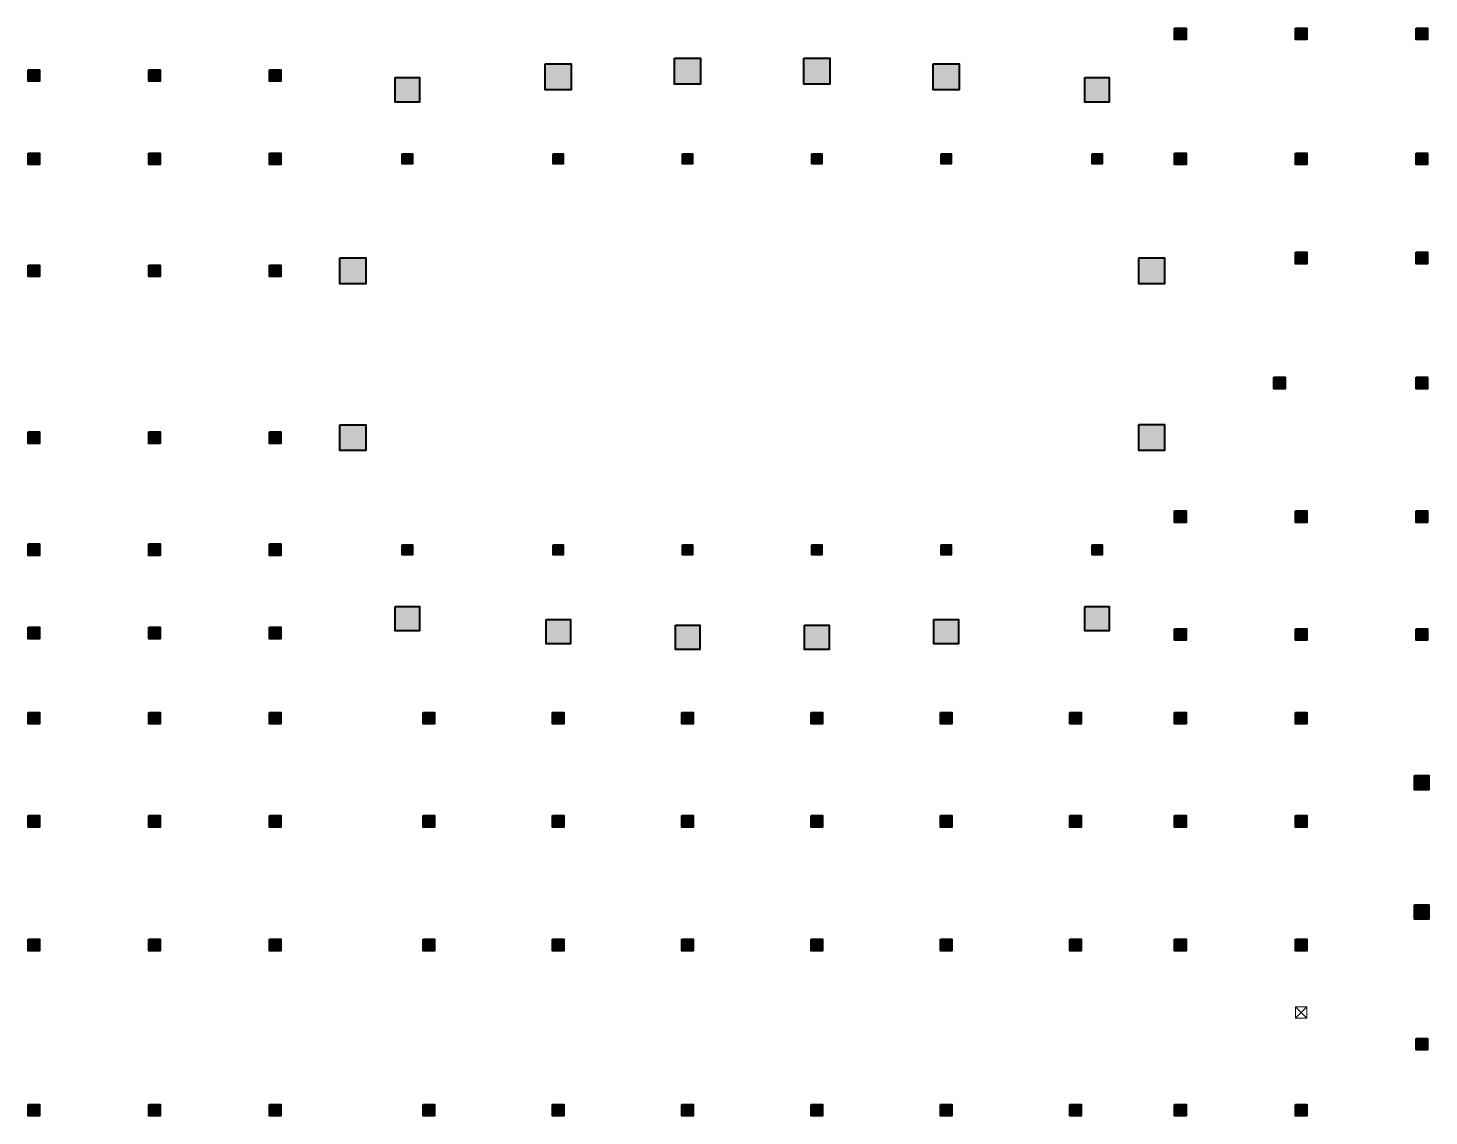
# Model space of a CAD drawing. Header units: millimetres. Extents: x 8800 to 106300, y 5000 to 80700.
import ezdxf

# ---------------------------------------------------------------- set-up
doc = ezdxf.new("R2010")
doc.units = ezdxf.units.MM
doc.linetypes.add('HIDDEN2', pattern=[4.7625, 3.175, -1.5875])
doc.layers.get('0').update_dxf_attribs({"lineweight": 20})
for name, color, linetype, lineweight in [('NDC_S-COLUMN', 4, 'Continuous', 40), ('NDC_S_HATCH COLUMN AND WALL', 251, 'Continuous', 13), ('NDC_S_HIDDEN', 8, 'HIDDEN2', 13)]:
    doc.layers.add(name, color=color, linetype=linetype, lineweight=lineweight)

# ---------------------------------------------------------------- blocks, each defined once
blk = doc.blocks.new('cot')
at = {"layer": 'NDC_S_HATCH COLUMN AND WALL', "ltscale": 0.005}
h = blk.add_hatch(color=256, dxfattribs=at)
h.dxf.hatch_style = 1
h.paths.add_polyline_path([(-0.5, 0.5), (0.5, 0.5), (0.5, -0.5), (-0.5, -0.5)])
at = {"layer": 'NDC_S-COLUMN', "ltscale": 0.005}
blk.add_lwpolyline([(-0.5, 0.5), (0.5, 0.5), (0.5, -0.5), (-0.5, -0.5)], close=True, dxfattribs=at)
blk = doc.blocks.new('cotdung')
at = {"layer": 'NDC_S_HIDDEN', "ltscale": 100}
for p, q in [((-0.5, 0.5), (0.5, -0.5)), ((0.5, 0.5), (-0.5, -0.5))]:
    blk.add_line(p, q, dxfattribs=at)
blk.add_lwpolyline([(-0.5, 0.5), (0.5, 0.5), (0.5, -0.5), (-0.5, -0.5)], close=True, dxfattribs=at)

msp = doc.modelspace()

# ---------------------------------------------------------------- block references
for name, p, xscale, yscale in [('cot', (89000, 80300), 800, 800), ('cot', (97400, 80300), 800, 800), ('cot', (105800, 80300), 800, 800), ('cot', (45700, 77300), 1800, 1800), ('cot', (54700, 77700), 1800, 1800), ('cot', (63700, 77700), 1800, 1800), ('cot', (72700, 77300), 1800, 1800), ('cot', (9200, 77400), 800, 800), ('cot', (17600, 77400), 800, 800), ('cot', (26000, 77400), 800, 800), ('cot', (35200, 76400), 1700, 1700), ('cot', (83200, 76400), 1700, 1700), ('cot', (9200, 71600), 800, 800), ('cot', (17600, 71600), 800, 800), ('cot', (26000, 71600), 800, 800), ('cot', (35200, 71600), 700, 700), ('cot', (45700, 71600), 700, 700), ('cot', (54700, 71600), 700, 700), ('cot', (63700, 71600), 700, 700), ('cot', (72700, 71600), 700, 700), ('cot', (83200, 71600), 700, 700), ('cot', (89000, 71600), 800, 800), ('cot', (97400, 71600), 800, 800), ('cot', (105800, 71600), 800, 800), ('cot', (31400, 63800), 1800, 1800), ('cot', (87000, 63800), 1800, 1800), ('cot', (97400, 64700), 800, 800), ('cot', (105800, 64700), 800, 800), ('cot', (9200, 63800), 800, 800), ('cot', (17600, 63800), 800, 800), ('cot', (26000, 63800), 800, 800), ('cot', (95900, 56000), 800, 800), ('cot', (105800, 56000), 800, 800), ('cot', (31400, 52200), 1800, 1800), ('cot', (87002, 52202), 1800, 1800), ('cot', (9200, 52200), 800, 800), ('cot', (17600, 52200), 800, 800), ('cot', (26000, 52200), 800, 800), ('cot', (89000, 46700), 800, 800), ('cot', (97400, 46700), 800, 800), ('cot', (105800, 46700), 800, 800), ('cot', (9200, 44400), 800, 800), ('cot', (17600, 44400), 800, 800), ('cot', (26000, 44400), 800, 800), ('cot', (35200, 44400), 700, 700), ('cot', (45700, 44400), 700, 700), ('cot', (54700, 44400), 700, 700), ('cot', (63700, 44400), 700, 700), ('cot', (72700, 44400), 700, 700), ('cot', (83200, 44400), 700, 700), ('cot', (35200, 39600), 1700, 1700), ('cot', (83200, 39600), 1700, 1700), ('cot', (45700, 38700), 1700, 1700), ('cot', (54700, 38300), 1700, 1700), ('cot', (63700, 38300), 1700, 1700), ('cot', (72700, 38700), 1700, 1700), ('cot', (9200, 38600), 800, 800), ('cot', (17600, 38600), 800, 800), ('cot', (26000, 38600), 800, 800), ('cot', (89000, 38500), 800, 800), ('cot', (97400, 38500), 800, 800), ('cot', (105800, 38500), 800, 800), ('cot', (9200, 32678), 800, 800), ('cot', (17600, 32678), 800, 800), ('cot', (26000, 32678), 800, 800), ('cot', (36700, 32678), 800, 800), ('cot', (45700, 32678), 800, 800), ('cot', (54700, 32678), 800, 800), ('cot', (63700, 32678), 800, 800), ('cot', (72700, 32678), 800, 800), ('cot', (81700, 32678), 800, 800), ('cot', (89000, 32678), 800, 800), ('cot', (97400, 32678), 800, 800), ('cot', (105800, 28200), 1000, 1000), ('cot', (9200, 25500), 800, 800), ('cot', (17600, 25500), 800, 800), ('cot', (26000, 25500), 800, 800), ('cot', (36700, 25500), 800, 800), ('cot', (45700, 25500), 800, 800), ('cot', (54700, 25500), 800, 800), ('cot', (63700, 25500), 800, 800), ('cot', (72700, 25500), 800, 800), ('cot', (81700, 25500), 800, 800), ('cot', (89000, 25500), 800, 800), ('cot', (97400, 25500), 800, 800), ('cot', (105800, 19200), 1000, 1000), ('cot', (9200, 16900), 800, 800), ('cot', (17600, 16900), 800, 800), ('cot', (26000, 16900), 800, 800), ('cot', (36700, 16900), 800, 800), ('cot', (45700, 16900), 800, 800), ('cot', (54700, 16900), 800, 800), ('cot', (63700, 16900), 800, 800), ('cot', (72700, 16900), 800, 800), ('cot', (81700, 16900), 800, 800), ('cot', (89000, 16900), 800, 800), ('cot', (97400, 16900), 800, 800), ('cotdung', (97400, 12200), 800, 800), ('cot', (105800, 10000), 800, 800), ('cot', (9200, 5400), 800, 800), ('cot', (17600, 5400), 800, 800), ('cot', (26000, 5400), 800, 800), ('cot', (36700, 5400), 800, 800), ('cot', (45700, 5400), 800, 800), ('cot', (54700, 5400), 800, 800), ('cot', (63700, 5400), 800, 800), ('cot', (72700, 5400), 800, 800), ('cot', (81700, 5400), 800, 800), ('cot', (89000, 5400), 800, 800), ('cot', (97400, 5400), 800, 800)]:
    msp.add_blockref(name, p, dxfattribs=dict(xscale=xscale, yscale=yscale))

doc.saveas('drawing.dxf')
